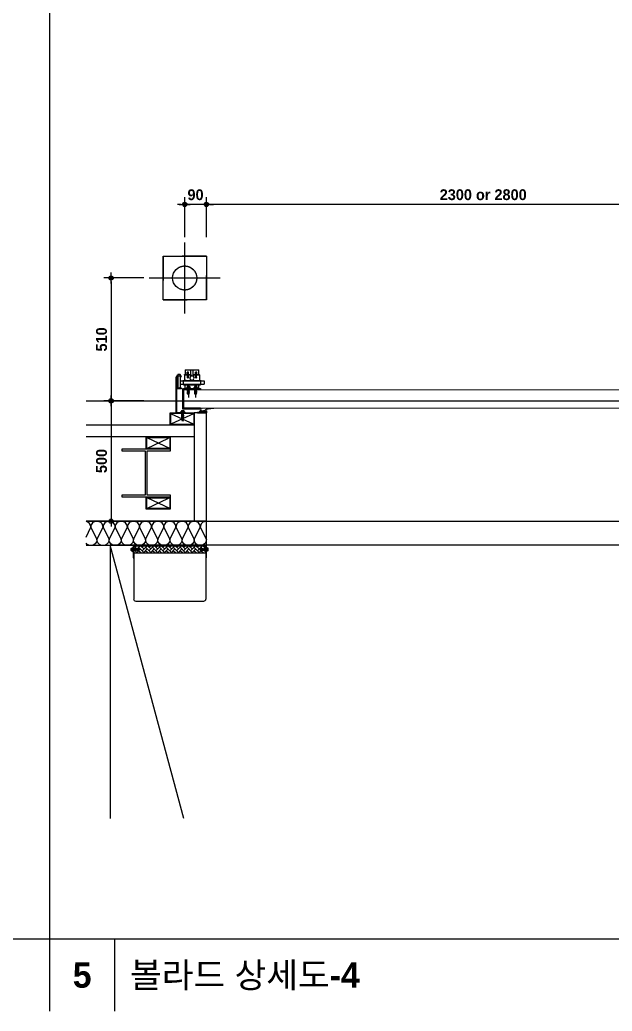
# Model space of a CAD drawing. Extents: x 300 to 49993, y 307 to 8617.
# Drawn here: x 7176 to 9637, y 307 to 4424 of the extents above; entities that cross this region are included whole.
import ezdxf
from ezdxf.enums import TextEntityAlignment as Align

# ---------------------------------------------------------------- set-up
doc = ezdxf.new("R2010")
doc.units = 0
doc.header["$LTSCALE"] = 400
doc.header["$MEASUREMENT"] = 0
doc.header["$PDSIZE"] = -5
for name, pattern in [('CEN', [62, 60, -1, 0, -1]), ('HID', [0.5, 0.25, -0.25]), ('XR-평면도$0$HID', [2, 1.1, -0.9]), ('XR-평면도$0$HIDDEN', [0.375, 0.25, -0.125])]:
    doc.linetypes.add(name, pattern=pattern)
doc.layers.get('Defpoints').update_dxf_attribs({"color": 161, "linetype": 'CONTINUOUS'})
for name, color, linetype in [('$RECOVER_210316183841-0', 7, 'CONTINUOUS'), ('$RECOVER_210316183841-24', 7, 'CONTINUOUS'), ('$RECOVER_210316183841-25', 7, 'CONTINUOUS'), ('0-LIN3', 8, 'CONTINUOUS'), ('0-PATT', 252, 'CONTINUOUS'), ('0DOOR', 4, 'CONTINUOUS'), ('0FURN1', 8, 'HID'), ('0OPEN', 1, 'HID'), ('0PANL', 6, 'CONTINUOUS'), ('0STL', 3, 'CONTINUOUS'), ('A-DIM', 7, 'CONTINUOUS'), ('A-INSUL', 8, 'CONTINUOUS'), ('A-PK', 6, 'CONTINUOUS'), ('A-TITLE-TEXT', 2, 'CONTINUOUS'), ('AA-BOLLARD', 6, 'CONTINUOUS'), ('AA-STEL-1', 3, 'CONTINUOUS'), ('CEN', 1, 'CEN')]:
    doc.layers.add(name, color=color, linetype=linetype)
doc.styles.add('2020음성 1차', font='나눔고딕Bold.ttf')
doc.dimstyles.new('RI-DOT-150', dxfattribs={"dimscale": 150, "dimtxt": 3, "dimasz": 1, "dimexe": 2, "dimexo": 2, "dimgap": 1, "dimtad": 1, "dimdec": 0, "dimzin": 9, "dimdsep": 46, "dimtxsty": '2020음성 1차', "dimcen": 0, "dimclrd": 256, "dimclre": 256, "dimclrt": 3, "dimadec": 0, "dimazin": 0, "dimtm": 1e-09, "dimtfac": 1, "dimtdec": 0, "dimtix": 1, "dimtmove": 2, "dimatfit": 3, "dimfxl": 1.25, "dimtolj": 1, "dimtzin": 0, "dimlwd": -1, "dimlwe": -1, "dimarcsym": 0})

# ---------------------------------------------------------------- blocks, each defined once
blk = doc.blocks.new('XR-평면도$0$$0$A$C3B9B04BD')
at = {"layer": '0OPEN'}
for p, q in [((47.7, -47.7), (2.3, 47.7)), ((47.7, 47.7), (2.3, -47.7))]:
    blk.add_line(p, q, dxfattribs=at)
at = {"layer": '0STL'}
for points in [[(0, -50), (50, -50), (50, 50), (0, 50)], [(2.3, -47.7), (47.7, -47.7), (47.7, 47.7), (2.3, 47.7)]]:
    blk.add_lwpolyline(points, close=True, dxfattribs=at)
blk = doc.blocks.new('XR-평면도$0$COLDSEAL')
at = {"layer": '0DOOR', "true_color": 0x939598}
for points in [[(33005188.6, -18005058), (33005172.6, -18005058), (33005172.6, -18005059.7), (33005177.3, -18005059.7), (33005177.3, -18005062.2), (33005184.6, -18005062.2), (33005184.6, -18005059.7), (33005188.6, -18005059.7)], [(33005170.6, -18005063.9, 0.197399), (33005171.5, -18005066), (33005176.6, -18005071.2, 0.18871), (33005178.6, -18005072.1), (33005184.8, -18005072.4), (33005184.8, -18005071), (33005179.3, -18005070.7, -0.18871), (33005177.3, -18005069.8), (33005176, -18005068.3, -0.615818), (33005177.6, -18005065.2), (33005181.4, -18005065.2), (33005181.4, -18005062.2), (33005176.6, -18005062.2), (33005170.6, -18005062.2)], [(33005211.7, -18005072.6), (33005179.3, -18005070.7, -0.18343), (33005177.4, -18005069.8, 0.18343), (33005179.3, -18005070.7), (33005184.8, -18005071), (33005184.8, -18005072.4), (33005211.6, -18005073.6, 0.984406), (33005211.7, -18005072.6, -0.000575)], [(33005181.4, -18005065.2), (33005181.4, -18005062.2), (33005184.6, -18005062.2), (33005190.6, -18005062.2), (33005193.2, -18005065.9, 0.221798), (33005198.3, -18005068.9), (33005226.1, -18005071.5, -0.890519), (33005226, -18005072.5, -0.090217), (33005225.9, -18005072.4), (33005197.9, -18005071.5, -0.221798), (33005190.4, -18005067.7), (33005188.8, -18005065.7, 0.266432), (33005188, -18005065.2)]]:
    blk.add_hatch(color=252, dxfattribs=at).paths.add_polyline_path(points)
h = blk.add_hatch(color=252, dxfattribs=at)
edge = h.paths.add_edge_path()
edge.add_line((33005235.4, -18005071.6), (33005235.3, -18005073.2))
edge.add_line((33005235.3, -18005073.2), (33005197.1, -18005068.9))
edge.add_arc((33005197.3, -18005067.9), 1, 226.9147, 263.5326, ccw=False)
edge.add_line((33005196.6, -18005068.7), (33005193.8, -18005066))
edge.add_arc((33005194.4, -18005065.3), 1, 190.8667, 226.9147, ccw=False)
edge.add_line((33005193.5, -18005065.5), (33005192.4, -18005059.8))
edge.add_arc((33005191.4, -18005060), 1, 10.8667, 49.2164)
edge.add_arc((33005193.3, -18005057.7), 2, 311.4859, 229.2164, ccw=False)
edge.add_line((33005194.7, -18005059.2), (33005194.9, -18005061.4))
edge.add_line((33005194.9, -18005061.4), (33005196, -18005064.8))
edge.add_arc((33005197, -18005064.5), 1, 197.7167, 223.7852)
edge.add_line((33005196.2, -18005065.2), (33005198, -18005067))
edge.add_arc((33005198.7, -18005066.3), 1, 223.7852, 263.3102)
edge.add_line((33005198.6, -18005067.3), (33005235.4, -18005071.6))
at = {"layer": '0DOOR', "color": 252, "true_color": 0x939598}
for p, q in [((33005160.4, -18005054.1), (33005196.9, -18005054.1)), ((33005160.4, -18005054.1), (33005160.4, -18005055.6)), ((33005170.4, -18005055.6), (33005160.4, -18005055.6)), ((33005170.4, -18005055.6), (33005170.4, -18005061.6)), ((33005189.9, -18005055.6), (33005171.9, -18005055.6)), ((33005171.9, -18005055.6), (33005171.9, -18005060.6)), ((33005174.9, -18005054.1), (33005196.9, -18005054.1)), ((33005189.9, -18005055.6), (33005189.9, -18005060.6)), ((33005189.9, -18005055.6), (33005189.9, -18005060.6)), ((33005196.9, -18005062.1), (33005196.9, -18005054.1)), ((33005176.9, -18005062.1), (33005170.9, -18005062.1)), ((33005176.9, -18005060.6), (33005171.9, -18005060.6)), ((33005176.9, -18005062.1), (33005176.9, -18005060.6)), ((33005184.9, -18005062.1), (33005184.9, -18005060.6)), ((33005189.9, -18005060.6), (33005184.9, -18005060.6)), ((33005191.8, -18005062.1), (33005184.9, -18005062.1)), ((33005191.8, -18005062.1), (33005191.8, -18005059.4)), ((33005194.9, -18005060.5), (33005194.9, -18005059.4)), ((33005194.9, -18005060.5), (33005194.9, -18005059.4)), ((33005195.3, -18005060.5), (33005194.9, -18005060.5)), ((33005195.3, -18005060.5), (33005194.9, -18005060.5)), ((33005195.3, -18005060.5), (33005195.3, -18005061.6)), ((33005196.9, -18005062.1), (33005195.8, -18005062.1))]:
    blk.add_line(p, q, dxfattribs=at)
for centre, radius, start, end in [((33005193.3, -18005057.7), 2.25, 313.5422, 226.4578), ((33005170.9, -18005061.6), 0.5, 180, 270), ((33005195.8, -18005061.6), 0.5, 180, 270), ((33005195.8, -18005061.6), 0.5, 180, 270)]:
    blk.add_arc(centre, radius, start, end, dxfattribs=at)
blk = doc.blocks.new('XR-평면도$0$OHD-2(평)')
at = {"layer": '0DOOR', "color": 10}
for p, q in [((-102.7, 26.2), (-94.4, 22.8)), ((-102.7, 26.2), (-94.4, 22.8)), ((-102.7, 24.3), (-94.4, 20.9)), ((-102.7, 24.3), (-94.4, 20.9)), ((-102.7, 22.5), (-94.4, 19.1)), ((-102.7, 22.5), (-94.4, 19.1)), ((-102.7, 20.7), (-94.4, 17.3)), ((-102.7, 20.7), (-94.4, 17.3)), ((-102.7, 18.8), (-94.4, 15.4)), ((-102.7, 18.8), (-94.4, 15.4)), ((-102.7, 17), (-94.4, 13.6)), ((-102.7, 17), (-94.4, 13.6)), ((-102.7, 15.2), (-94.4, 11.8)), ((-102.7, 15.2), (-94.4, 11.8)), ((-102.7, 13.3), (-94.4, 9.9)), ((-102.7, 13.3), (-94.4, 9.9)), ((-102.7, 11.5), (-94.4, 8.1)), ((-102.7, 11.5), (-94.4, 8.1)), ((-102.7, 9.7), (-96.7, 7.3)), ((-97.4, 25.8), (-94.4, 24.6)), ((-97.4, 25.8), (-94.4, 24.6)), ((-70.4, -82.6), (-78.7, -86)), ((-70.4, -82.6), (-78.7, -86)), ((-75.7, -82.9), (-78.7, -84.2)), ((-75.7, -82.9), (-78.7, -84.2)), ((-70.4, -84.4), (-78.7, -87.9)), ((-70.4, -84.4), (-78.7, -87.9)), ((-70.4, -86.3), (-78.7, -89.7)), ((-70.4, -86.3), (-78.7, -89.7)), ((-70.4, -88.1), (-78.7, -91.5)), ((-70.4, -88.1), (-78.7, -91.5)), ((-70.4, -89.9), (-78.7, -93.4)), ((-70.4, -89.9), (-78.7, -93.4)), ((-70.4, -91.8), (-78.7, -95.2)), ((-70.4, -91.8), (-78.7, -95.2)), ((-70.4, -93.6), (-78.7, -97)), ((-70.4, -93.6), (-78.7, -97)), ((-70.4, -95.4), (-78.7, -98.9)), ((-70.4, -95.4), (-78.7, -98.9)), ((-70.4, -97.3), (-78.7, -100.7)), ((-70.4, -97.3), (-78.7, -100.7)), ((-70.4, -99.1), (-76.3, -101.5)), ((-40.4, -82.6), (-48.7, -86)), ((-40.4, -82.6), (-48.7, -86)), ((-45.7, -82.9), (-48.7, -84.2)), ((-45.7, -82.9), (-48.7, -84.2)), ((-40.4, -84.4), (-48.7, -87.9)), ((-40.4, -84.4), (-48.7, -87.9)), ((-40.4, -86.3), (-48.7, -89.7)), ((-40.4, -86.3), (-48.7, -89.7)), ((-40.4, -88.1), (-48.7, -91.5)), ((-40.4, -88.1), (-48.7, -91.5)), ((-40.4, -89.9), (-48.7, -93.4)), ((-40.4, -89.9), (-48.7, -93.4)), ((-40.4, -91.8), (-48.7, -95.2)), ((-40.4, -91.8), (-48.7, -95.2)), ((-40.4, -93.6), (-48.7, -97)), ((-40.4, -93.6), (-48.7, -97)), ((-40.4, -95.4), (-48.7, -98.9)), ((-40.4, -95.4), (-48.7, -98.9)), ((-40.4, -97.3), (-48.7, -100.7)), ((-40.4, -97.3), (-48.7, -100.7)), ((-40.4, -99.1), (-46.3, -101.5))]:
    blk.add_line(p, q, dxfattribs=at)
at = {"layer": '0DOOR'}
for p, q in [((-101.7, 29.6), (-101.7, 26.2)), ((-101.7, 25.4), (-101.7, 24.3)), ((-101.7, 23.5), (-101.7, 22.5)), ((-101.7, 21.7), (-101.7, 20.7)), ((-101.7, 19.9), (-101.7, 18.8)), ((-101.7, 18), (-101.7, 17)), ((-101.7, 16.2), (-101.7, 15.2)), ((-101.7, 14.4), (-101.7, 13.3)), ((-101.7, 12.5), (-101.7, 11.5)), ((-101.7, 10.7), (-101.7, 9.7)), ((-101.7, 8.9), (-101.7, 0)), ((-95.4, 29.6), (-95.4, 25.4)), ((-95.4, 24.6), (-95.4, 23.6)), ((-95.4, 22.8), (-95.4, 21.7)), ((-95.4, 20.9), (-95.4, 19.9)), ((-95.4, 19.1), (-95.4, 18.1)), ((-95.4, 17.3), (-95.4, 16.2)), ((-95.4, 15.4), (-95.4, 14.4)), ((-95.4, 13.6), (-95.4, 12.6)), ((-95.4, 11.8), (-95.4, 10.7)), ((-95.4, 9.9), (-95.4, 8.9)), ((-95.4, 8.1), (-95.4, 0)), ((-103.8, -5.4), (-93.3, -5.4)), ((-103.8, -9.1), (-103.8, -5.4)), ((-102.6, -9.6), (-94.4, -9.6)), ((-101.2, -9.1), (-101.2, -5.4)), ((-95.8, -9.1), (-95.8, -5.4)), ((-93.3, -9.1), (-93.3, -5.4)), ((-77.7, -79.1), (-77.7, -83.4)), ((-74.5, -114.5), (-74.5, -64.1)), ((-71.4, -79.1), (-71.4, -82.6)), ((-47.7, -79.1), (-47.7, -83.4)), ((-44.5, -114.5), (-44.5, -64.1)), ((-41.4, -79.1), (-41.4, -82.6)), ((-79.8, -109), (-79.8, -105.3)), ((-69.3, -105.3), (-79.8, -105.3)), ((-70.5, -109.5), (-78.6, -109.5)), ((-77.7, -84.2), (-77.7, -85.2)), ((-77.7, -86), (-77.7, -87.1)), ((-77.7, -87.9), (-77.7, -88.9)), ((-77.7, -89.7), (-77.7, -90.7)), ((-77.7, -91.5), (-77.7, -92.5)), ((-77.7, -93.4), (-77.7, -94.4)), ((-77.7, -95.2), (-77.7, -96.2)), ((-77.7, -97), (-77.7, -98)), ((-77.7, -98.9), (-77.7, -99.9)), ((-77.7, -100.7), (-77.7, -101.5)), ((-77.3, -109), (-77.3, -105.3)), ((-71.8, -109), (-71.8, -105.3)), ((-71.4, -83.4), (-71.4, -84.4)), ((-71.4, -85.2), (-71.4, -86.3)), ((-71.4, -87.1), (-71.4, -88.1)), ((-71.4, -88.9), (-71.4, -89.9)), ((-71.4, -90.7), (-71.4, -91.8)), ((-71.4, -92.6), (-71.4, -93.6)), ((-71.4, -94.4), (-71.4, -95.4)), ((-71.4, -96.2), (-71.4, -97.3)), ((-71.4, -98.1), (-71.4, -99.1)), ((-71.4, -99.9), (-71.4, -101.5)), ((-69.3, -109), (-69.3, -105.3)), ((-49.8, -109), (-49.8, -105.3)), ((-39.3, -105.3), (-49.8, -105.3)), ((-40.5, -109.5), (-48.6, -109.5)), ((-47.7, -84.2), (-47.7, -85.2)), ((-47.7, -86), (-47.7, -87.1)), ((-47.7, -87.9), (-47.7, -88.9)), ((-47.7, -89.7), (-47.7, -90.7)), ((-47.7, -91.5), (-47.7, -92.5)), ((-47.7, -93.4), (-47.7, -94.4)), ((-47.7, -95.2), (-47.7, -96.2)), ((-47.7, -97), (-47.7, -98)), ((-47.7, -98.9), (-47.7, -99.9)), ((-47.7, -100.7), (-47.7, -101.5)), ((-47.3, -109), (-47.3, -105.3)), ((-41.8, -109), (-41.8, -105.3)), ((-41.4, -83.4), (-41.4, -84.4)), ((-41.4, -85.2), (-41.4, -86.3)), ((-41.4, -87.1), (-41.4, -88.1)), ((-41.4, -88.9), (-41.4, -89.9)), ((-41.4, -90.7), (-41.4, -91.8)), ((-41.4, -92.6), (-41.4, -93.6)), ((-41.4, -94.4), (-41.4, -95.4)), ((-41.4, -96.2), (-41.4, -97.3)), ((-41.4, -98.1), (-41.4, -99.1)), ((-41.4, -99.9), (-41.4, -101.5)), ((-39.3, -109), (-39.3, -105.3)), ((-88.5, -179.2), (-88.5, -159.5))]:
    blk.add_line(p, q, dxfattribs=at)
at = {"layer": '0DOOR', "lineweight": 0}
for p, q in [((2395.4, -20), (-95.4, -20)), ((-95.4, -96), (2395.4, -96))]:
    blk.add_line(p, q, dxfattribs=at)
at = {"layer": '0DOOR', "color": 4}
for p, q in [((-95.4, -96), (-95.4, -20)), ((-118.4, -149.2), (-118.4, -107.5)), ((-108.4, -149.2), (-108.4, -107.5)), ((-108.4, -118.5), (-94.9, -118.5)), ((-24.6, -118.5), (-9.1, -118.5)), ((-9.1, -133.5), (-9.1, -118.5)), ((-108.4, -133.5), (-94.8, -133.5)), ((-24.7, -133.5), (-9.1, -133.5))]:
    blk.add_line(p, q, dxfattribs=at)
at = {"layer": '0DOOR', "color": 3, "linetype": 'XR-평면도$0$HIDDEN'}
for p, q in [((-94.9, -118.5), (-24.7, -118.5)), ((-94.8, -133.5), (-24.7, -133.5))]:
    blk.add_line(p, q, dxfattribs=at)
at = {"layer": '0DOOR', "color": 7}
for p, q in [((-94.7, -99.2), (-24.7, -99.2)), ((-94.7, -101.5), (-94.7, -99.2)), ((-94.7, -101.5), (-24.7, -101.5)), ((-94.7, -116.5), (-24.7, -116.5)), ((-88.5, -101.5), (-88.5, -116.5)), ((-31, -101.5), (-31, -116.5)), ((-24.7, -101.5), (-24.7, -99.2)), ((-94.7, -135), (-24.7, -135)), ((-91.5, -158.5), (-91.5, -136.4)), ((-91.5, -158.5), (-78.5, -158.5)), ((-91.5, -158.5), (-91, -159.5)), ((-91, -159.5), (-78.5, -159.5)), ((-84.1, -135), (-90.7, -135.4)), ((-88.5, -135.1), (-88.5, -135)), ((-74.9, -158.5), (-65.2, -158.5)), ((-74.9, -159.5), (-65.2, -159.5)), ((-65.2, -159.5), (-65.2, -151.6)), ((-54.2, -159.5), (-54.2, -151.6)), ((-54.2, -158.5), (-44.5, -158.5)), ((-54.2, -159.5), (-44.5, -159.5)), ((-40.9, -158.5), (-28, -158.5)), ((-40.9, -159.5), (-28.5, -159.5)), ((-35.4, -135), (-28.8, -135.4)), ((-31, -135.1), (-31, -135)), ((-31, -159.5), (-31, -179.2)), ((-28, -158.5), (-28.5, -159.5)), ((-28, -158.5), (-28, -136.4)), ((-88.5, -179.2), (-31, -179.2))]:
    blk.add_line(p, q, dxfattribs=at)
at = {"layer": '0DOOR', "color": 1, "linetype": 'XR-평면도$0$HID'}
for p, q in [((-94.7, -118.5), (-24.6, -118.5)), ((-73.7, -113.5), (-79.7, -113.5)), ((-79.7, -113.5), (-79.7, -116.5)), ((-74, -113.8), (-79.5, -113.8)), ((-79.5, -113.8), (-79.5, -116.5)), ((-74, -113.8), (-74, -116.5)), ((-73.7, -113.5), (-73.7, -116.5)), ((-39.7, -113.5), (-45.7, -113.5)), ((-45.7, -113.5), (-45.7, -116.5)), ((-40, -113.8), (-45.5, -113.8)), ((-45.5, -113.8), (-45.5, -116.5)), ((-40, -113.8), (-40, -116.5)), ((-39.7, -113.5), (-39.7, -116.5)), ((-94.7, -133), (-24.6, -133)), ((-79.7, -159.5), (-79.7, -169.2)), ((-79.5, -159.5), (-79.5, -169)), ((-74, -159.5), (-74, -169)), ((-73.7, -159.5), (-73.7, -169.2)), ((-45.7, -159.5), (-45.7, -169.2)), ((-45.5, -159.5), (-45.5, -169)), ((-40, -159.5), (-40, -169)), ((-39.7, -159.5), (-39.7, -169.2)), ((-73.7, -169.2), (-79.7, -169.2)), ((-79.5, -169), (-74, -169)), ((-39.7, -169.2), (-45.7, -169.2)), ((-45.5, -169), (-40, -169))]:
    blk.add_line(p, q, dxfattribs=at)
at = {"layer": '0DOOR', "color": 2}
for p, q in [((-78.7, -146.5), (-78.7, -159.5)), ((-78.5, -146.5), (-78.5, -159.5)), ((-74.9, -146.5), (-74.9, -159.5)), ((-74.7, -146.5), (-74.7, -159.5)), ((-44.7, -146.5), (-44.7, -159.5)), ((-44.5, -146.5), (-44.5, -159.5)), ((-40.9, -146.5), (-40.9, -159.5)), ((-40.7, -146.5), (-40.7, -159.5))]:
    blk.add_line(p, q, dxfattribs=at)
at = {"layer": '0DOOR', "color": 0}
for p, q in [((-64.7, -152), (-64.7, -178.2)), ((-54.7, -152), (-54.7, -178.2)), ((-63.7, -179.2), (-55.7, -179.2))]:
    blk.add_line(p, q, dxfattribs=at)
at = {"layer": '0DOOR'}
for points in [[(-101.7, 26.6), (-102.7, 26.2), (-101.7, 27)], [(-101.7, 26.6), (-102.7, 26.2), (-101.7, 27)], [(-101.7, 24.7), (-102.7, 24.3), (-101.7, 25.1)], [(-101.7, 24.7), (-102.7, 24.3), (-101.7, 25.1)], [(-101.7, 22.9), (-102.7, 22.5), (-101.7, 23.3)], [(-101.7, 22.9), (-102.7, 22.5), (-101.7, 23.3)], [(-101.7, 21.1), (-102.7, 20.7), (-101.7, 21.5)], [(-101.7, 21.1), (-102.7, 20.7), (-101.7, 21.5)], [(-101.7, 19.2), (-102.7, 18.8), (-101.7, 19.6)], [(-101.7, 19.2), (-102.7, 18.8), (-101.7, 19.6)], [(-101.7, 17.4), (-102.7, 17), (-101.7, 17.8)], [(-101.7, 17.4), (-102.7, 17), (-101.7, 17.8)], [(-101.7, 15.6), (-102.7, 15.2), (-101.7, 16)], [(-101.7, 15.6), (-102.7, 15.2), (-101.7, 16)], [(-101.7, 13.7), (-102.7, 13.3), (-101.7, 14.1)], [(-101.7, 13.7), (-102.7, 13.3), (-101.7, 14.1)], [(-101.7, 11.9), (-102.7, 11.5), (-101.7, 12.3)], [(-101.7, 11.9), (-102.7, 11.5), (-101.7, 12.3)], [(-101.7, 10.1), (-102.7, 9.7), (-101.7, 10.5)], [(-95.9, 7.3), (-101.7, 9.7), (-102.7, 9.7), (-101.7, 8.9), (-97.8, 7.3)], [(-101.7, 27.6), (-97.4, 25.8), (-95.4, 27), (-97.8, 29.5), (-98.5, 34.4)], [(-95.4, 29.6), (-98.5, 34.4), (-101.7, 29.6)], [(-95.4, 24.2), (-94.4, 24.6), (-95.4, 23.8)], [(-95.4, 22.4), (-94.4, 22.8), (-95.4, 22)], [(-95.4, 20.5), (-94.4, 20.9), (-95.4, 20.1)], [(-95.4, 18.7), (-94.4, 19.1), (-95.4, 18.3)], [(-95.4, 16.9), (-94.4, 17.3), (-95.4, 16.5)], [(-95.4, 15), (-94.4, 15.4), (-95.4, 14.6)], [(-95.4, 13.2), (-94.4, 13.6), (-95.4, 12.8)], [(-95.4, 11.4), (-94.4, 11.8), (-95.4, 11)], [(-95.4, 9.5), (-94.4, 9.9), (-95.4, 9.1)], [(-95.4, 7.7), (-94.4, 8.1), (-95.4, 7.3)], [(-77.7, -79.1), (-74.5, -74.3), (-71.4, -79.1)], [(-71.4, -81.2), (-75.7, -83), (-77.7, -81.8), (-75.3, -79.3), (-74.5, -74.3)], [(-71.4, -82.2), (-70.4, -82.6), (-71.4, -81.8)], [(-71.4, -82.2), (-70.4, -82.6), (-71.4, -81.8)], [(-47.7, -79.1), (-44.5, -74.3), (-41.4, -79.1)], [(-41.4, -81.2), (-45.7, -83), (-47.7, -81.8), (-45.3, -79.3), (-44.5, -74.3)], [(-41.4, -82.2), (-40.4, -82.6), (-41.4, -81.8)], [(-41.4, -82.2), (-40.4, -82.6), (-41.4, -81.8)], [(-77.7, -84.6), (-78.7, -84.2), (-77.7, -85)], [(-77.7, -86.4), (-78.7, -86), (-77.7, -86.8)], [(-77.7, -88.3), (-78.7, -87.9), (-77.7, -88.7)], [(-77.7, -90.1), (-78.7, -89.7), (-77.7, -90.5)], [(-77.7, -91.9), (-78.7, -91.5), (-77.7, -92.3)], [(-77.7, -93.8), (-78.7, -93.4), (-77.7, -94.2)], [(-77.7, -95.6), (-78.7, -95.2), (-77.7, -96)], [(-77.7, -97.4), (-78.7, -97), (-77.7, -97.8)], [(-77.7, -99.3), (-78.7, -98.9), (-77.7, -99.7)], [(-77.7, -101.1), (-78.7, -100.7), (-77.7, -101.5)], [(-77.2, -101.5), (-71.4, -99.1), (-70.4, -99.1), (-71.4, -99.9), (-75.2, -101.5)], [(-71.4, -84), (-70.4, -84.4), (-71.4, -83.6)], [(-71.4, -84), (-70.4, -84.4), (-71.4, -83.6)], [(-71.4, -85.9), (-70.4, -86.3), (-71.4, -85.5)], [(-71.4, -85.9), (-70.4, -86.3), (-71.4, -85.5)], [(-71.4, -87.7), (-70.4, -88.1), (-71.4, -87.3)], [(-71.4, -87.7), (-70.4, -88.1), (-71.4, -87.3)], [(-71.4, -89.5), (-70.4, -89.9), (-71.4, -89.1)], [(-71.4, -89.5), (-70.4, -89.9), (-71.4, -89.1)], [(-71.4, -91.4), (-70.4, -91.8), (-71.4, -91)], [(-71.4, -91.4), (-70.4, -91.8), (-71.4, -91)], [(-71.4, -93.2), (-70.4, -93.6), (-71.4, -92.8)], [(-71.4, -93.2), (-70.4, -93.6), (-71.4, -92.8)], [(-71.4, -95), (-70.4, -95.4), (-71.4, -94.6)], [(-71.4, -95), (-70.4, -95.4), (-71.4, -94.6)], [(-71.4, -96.9), (-70.4, -97.3), (-71.4, -96.5)], [(-71.4, -96.9), (-70.4, -97.3), (-71.4, -96.5)], [(-71.4, -98.7), (-70.4, -99.1), (-71.4, -98.3)], [(-47.7, -84.6), (-48.7, -84.2), (-47.7, -85)], [(-47.7, -86.4), (-48.7, -86), (-47.7, -86.8)], [(-47.7, -88.3), (-48.7, -87.9), (-47.7, -88.7)], [(-47.7, -90.1), (-48.7, -89.7), (-47.7, -90.5)], [(-47.7, -91.9), (-48.7, -91.5), (-47.7, -92.3)], [(-47.7, -93.8), (-48.7, -93.4), (-47.7, -94.2)], [(-47.7, -95.6), (-48.7, -95.2), (-47.7, -96)], [(-47.7, -97.4), (-48.7, -97), (-47.7, -97.8)], [(-47.7, -99.3), (-48.7, -98.9), (-47.7, -99.7)], [(-47.7, -101.1), (-48.7, -100.7), (-47.7, -101.5)], [(-47.2, -101.5), (-41.4, -99.1), (-40.4, -99.1), (-41.4, -99.9), (-45.2, -101.5)], [(-41.4, -84), (-40.4, -84.4), (-41.4, -83.6)], [(-41.4, -84), (-40.4, -84.4), (-41.4, -83.6)], [(-41.4, -85.9), (-40.4, -86.3), (-41.4, -85.5)], [(-41.4, -85.9), (-40.4, -86.3), (-41.4, -85.5)], [(-41.4, -87.7), (-40.4, -88.1), (-41.4, -87.3)], [(-41.4, -87.7), (-40.4, -88.1), (-41.4, -87.3)], [(-41.4, -89.5), (-40.4, -89.9), (-41.4, -89.1)], [(-41.4, -89.5), (-40.4, -89.9), (-41.4, -89.1)], [(-41.4, -91.4), (-40.4, -91.8), (-41.4, -91)], [(-41.4, -91.4), (-40.4, -91.8), (-41.4, -91)], [(-41.4, -93.2), (-40.4, -93.6), (-41.4, -92.8)], [(-41.4, -93.2), (-40.4, -93.6), (-41.4, -92.8)], [(-41.4, -95), (-40.4, -95.4), (-41.4, -94.6)], [(-41.4, -95), (-40.4, -95.4), (-41.4, -94.6)], [(-41.4, -96.9), (-40.4, -97.3), (-41.4, -96.5)], [(-41.4, -96.9), (-40.4, -97.3), (-41.4, -96.5)], [(-41.4, -98.7), (-40.4, -99.1), (-41.4, -98.3)]]:
    blk.add_lwpolyline(points, dxfattribs=at)
for points in [[(-94.4, 22.8), (-95.4, 23.6), (-101.7, 26.2), (-102.7, 26.2), (-101.7, 25.4), (-95.4, 22.8)], [(-94.4, 20.9), (-95.4, 21.7), (-101.7, 24.3), (-102.7, 24.3), (-101.7, 23.5), (-95.4, 20.9)], [(-94.4, 19.1), (-95.4, 19.9), (-101.7, 22.5), (-102.7, 22.5), (-101.7, 21.7), (-95.4, 19.1)], [(-94.4, 17.3), (-95.4, 18.1), (-101.7, 20.7), (-102.7, 20.7), (-101.7, 19.9), (-95.4, 17.3)], [(-94.4, 15.4), (-95.4, 16.2), (-101.7, 18.8), (-102.7, 18.8), (-101.7, 18), (-95.4, 15.4)], [(-94.4, 13.6), (-95.4, 14.4), (-101.7, 17), (-102.7, 17), (-101.7, 16.2), (-95.4, 13.6)], [(-94.4, 11.8), (-95.4, 12.6), (-101.7, 15.2), (-102.7, 15.2), (-101.7, 14.4), (-95.4, 11.8)], [(-94.4, 9.9), (-95.4, 10.7), (-101.7, 13.3), (-102.7, 13.3), (-101.7, 12.5), (-95.4, 9.9)], [(-94.4, 8.1), (-95.4, 8.9), (-101.7, 11.5), (-102.7, 11.5), (-101.7, 10.7), (-95.4, 8.1)], [(-94.4, 24.6), (-95.4, 25.4), (-96.4, 25.8), (-97.4, 25.8), (-96.4, 25), (-95.4, 24.6)], [(-89.5, -2.4), (-107.5, -2.4), (-107.5, -1.6), (-89.5, -1.6)], [(-94.2, -5.4), (-102.8, -5.4), (-107.5, -2.4), (-89.5, -2.4)], [(-83.5, -102.3), (-65.5, -102.3), (-65.5, -101.5), (-83.5, -101.5)], [(-78.8, -105.3), (-70.2, -105.3), (-65.5, -102.3), (-83.5, -102.3)], [(-78.7, -86), (-77.7, -85.2), (-71.4, -82.6), (-70.4, -82.6), (-71.4, -83.4), (-77.7, -86)], [(-78.7, -84.2), (-77.7, -83.4), (-76.7, -82.9), (-75.7, -82.9), (-76.7, -83.8), (-77.7, -84.2)], [(-78.7, -87.9), (-77.7, -87.1), (-71.4, -84.4), (-70.4, -84.4), (-71.4, -85.2), (-77.7, -87.9)], [(-78.7, -89.7), (-77.7, -88.9), (-71.4, -86.3), (-70.4, -86.3), (-71.4, -87.1), (-77.7, -89.7)], [(-78.7, -91.5), (-77.7, -90.7), (-71.4, -88.1), (-70.4, -88.1), (-71.4, -88.9), (-77.7, -91.5)], [(-78.7, -93.4), (-77.7, -92.5), (-71.4, -89.9), (-70.4, -89.9), (-71.4, -90.7), (-77.7, -93.4)], [(-78.7, -95.2), (-77.7, -94.4), (-71.4, -91.8), (-70.4, -91.8), (-71.4, -92.6), (-77.7, -95.2)], [(-78.7, -97), (-77.7, -96.2), (-71.4, -93.6), (-70.4, -93.6), (-71.4, -94.4), (-77.7, -97)], [(-78.7, -98.9), (-77.7, -98), (-71.4, -95.4), (-70.4, -95.4), (-71.4, -96.2), (-77.7, -98.9)], [(-78.7, -100.7), (-77.7, -99.9), (-71.4, -97.3), (-70.4, -97.3), (-71.4, -98.1), (-77.7, -100.7)], [(-53.5, -102.3), (-35.5, -102.3), (-35.5, -101.5), (-53.5, -101.5)], [(-48.8, -105.3), (-40.2, -105.3), (-35.5, -102.3), (-53.5, -102.3)], [(-48.7, -86), (-47.7, -85.2), (-41.4, -82.6), (-40.4, -82.6), (-41.4, -83.4), (-47.7, -86)], [(-48.7, -84.2), (-47.7, -83.4), (-46.7, -82.9), (-45.7, -82.9), (-46.7, -83.8), (-47.7, -84.2)], [(-48.7, -87.9), (-47.7, -87.1), (-41.4, -84.4), (-40.4, -84.4), (-41.4, -85.2), (-47.7, -87.9)], [(-48.7, -89.7), (-47.7, -88.9), (-41.4, -86.3), (-40.4, -86.3), (-41.4, -87.1), (-47.7, -89.7)], [(-48.7, -91.5), (-47.7, -90.7), (-41.4, -88.1), (-40.4, -88.1), (-41.4, -88.9), (-47.7, -91.5)], [(-48.7, -93.4), (-47.7, -92.5), (-41.4, -89.9), (-40.4, -89.9), (-41.4, -90.7), (-47.7, -93.4)], [(-48.7, -95.2), (-47.7, -94.4), (-41.4, -91.8), (-40.4, -91.8), (-41.4, -92.6), (-47.7, -95.2)], [(-48.7, -97), (-47.7, -96.2), (-41.4, -93.6), (-40.4, -93.6), (-41.4, -94.4), (-47.7, -97)], [(-48.7, -98.9), (-47.7, -98), (-41.4, -95.4), (-40.4, -95.4), (-41.4, -96.2), (-47.7, -98.9)], [(-48.7, -100.7), (-47.7, -99.9), (-41.4, -97.3), (-40.4, -97.3), (-41.4, -98.1), (-47.7, -100.7)]]:
    blk.add_lwpolyline(points, close=True, dxfattribs=at)
at = {"layer": '0DOOR', "color": 7}
for radius in [9, 8.5]:
    blk.add_circle((-59.7, -144.5), radius, dxfattribs=at)
at = {"layer": '0DOOR'}
for centre, radius, start, end in [((-102.5, -7.7), 1.86, 226.9662, 313.0338), ((-98.5, -2), 7.61, 249.1195, 290.8805), ((-94.5, -7.7), 1.86, 226.9662, 313.0338), ((-78.5, -107.6), 1.86, 226.9662, 313.0338), ((-74.5, -101.9), 7.61, 249.1195, 290.8805), ((-70.6, -107.6), 1.86, 226.9662, 313.0338), ((-48.5, -107.6), 1.86, 226.9662, 313.0338), ((-44.5, -101.9), 7.61, 249.1195, 290.8805), ((-40.6, -107.6), 1.86, 226.9662, 313.0338)]:
    blk.add_arc(centre, radius, start, end, dxfattribs=at)
at = {"layer": '0DOOR', "color": 4}
for centre, start, end in [((-113.4, -107.5), 0, 180), ((-113.4, -149.2), 180, 0)]:
    blk.add_arc(centre, 5, start, end, dxfattribs=at)
at = {"layer": '0DOOR', "color": 7}
for centre, radius, start, end in [((39.7, -125.8), 134.7, 176.0638, 183.9362), ((-159.2, -125.8), 134.7, 356.0638, 3.9362), ((-90.5, -136.4), 1, 104.0969, 180), ((-29, -136.4), 1, 0, 75.9031)]:
    blk.add_arc(centre, radius, start, end, dxfattribs=at)
at = {"layer": '0DOOR', "color": 2}
for centre, radius, start, end in [((-76.7, -146.5), 2, 90, 180), ((-76.7, -146.5), 1.8, 90, 180), ((-76.7, -146.5), 2, 0, 90), ((-76.7, -146.5), 1.8, 0, 90), ((-42.7, -146.5), 2, 90, 180), ((-42.7, -146.5), 1.8, 90, 180), ((-42.7, -146.5), 2, 0, 90), ((-42.7, -146.5), 1.8, 0, 90)]:
    blk.add_arc(centre, radius, start, end, dxfattribs=at)
at = {"layer": '0DOOR', "color": 0}
for centre, start, end in [((-63.7, -178.2), 180, 270), ((-55.7, -178.2), 270, 0)]:
    blk.add_arc(centre, 1, start, end, dxfattribs=at)
at = {"layer": '0OPEN'}
for p, q in [((-146, 4), (-54, 46)), ((-54, 4), (-146, 46))]:
    blk.add_line(p, q, dxfattribs=at)
at = {"layer": '0STL'}
for p, q in [((-125, 0), (-125, -149.2)), ((-123.4, -149.2), (-123.4, -1.6)), ((-123.4, -1.6), (-86.5, -1.6)), ((-99.6, -99.2), (-99.6, -16.8)), ((-99.6, -16.8), (-24.7, -16.8)), ((-96.4, -96), (-96.4, -20)), ((-24.7, -20), (-96.4, -20)), ((-86.5, -1.6), (-86.5, 0)), ((-24.7, -16.8), (-24.7, -20)), ((-103.4, -99.2), (-123.4, -99.2)), ((-103.4, -102.4), (-120.2, -102.4)), ((-120.2, -148.4), (-120.2, -102.4)), ((-103.4, -102.4), (-103.4, -99.2)), ((-99.6, -99.2), (-24.7, -99.2)), ((-24.7, -96), (-96.4, -96)), ((-24.7, -99.2), (-24.7, -96)), ((-123.4, -149.2), (-125, -149.2)), ((-123.4, -149.2), (-118.4, -159.2)), ((-120.2, -148.4), (-116.4, -156)), ((-108.4, -159.2), (-118.4, -159.2)), ((-110.4, -156), (-116.4, -156)), ((-107, -149.2), (-110.4, -156)), ((-103.4, -149.2), (-108.4, -159.2)), ((-103.4, -149.2), (-107, -149.2))]:
    blk.add_line(p, q, dxfattribs=at)
blk.add_lwpolyline([(-50, 0), (-50, 50), (-150, 50), (-150, 0)], close=True, dxfattribs=at)
blk.add_lwpolyline([(-52, 4), (-52, 46, 0.414214), (-54, 48), (-146, 48, 0.414214), (-148, 46), (-148, 4, 0.414214), (-146, 2), (-54, 2, 0.414214)], format="xyb", close=True, dxfattribs=at)
at = {"layer": '0DOOR', "color": 252, "true_color": 0x939598}
blk.add_blockref('XR-평면도$0$COLDSEAL', (-33005196.9, 18005054.1), dxfattribs=at)
blk = doc.blocks.new('b01')
at = {"layer": 'AA-BOLLARD', "color": 5}
blk.add_lwpolyline([(0, 180), (180, 180), (180, 0), (0, 0), (0, 180)], dxfattribs=at)
at = {"layer": 'AA-BOLLARD'}
blk.add_circle((90, 90), 50, dxfattribs=at)
blk = doc.blocks.new('dimdot')
at = {"layer": '$RECOVER_210316183841-24'}
for radius in [0.6, 0.28]:
    blk.add_circle((0, 0), radius, dxfattribs=at)
at = {"layer": '$RECOVER_210316183841-25'}
blk.add_line((-1.5, 0), (1.5, 0), dxfattribs=at)
blk = doc.blocks.new('*D163')
at = {"layer": 'A-DIM'}
for p, q in [((7951, 3522.2), (7951, 3687.7)), ((10251, 3522.2), (10251, 3687.7)), ((10236, 3657.7), (7966, 3657.7))]:
    blk.add_line(p, q, dxfattribs=at)
at = {"layer": 'Defpoints', "color": 0}
for p in [(7951, 3657.7), (7951, 3499.7), (10251, 3499.7)]:
    blk.add_point(p, dxfattribs=at)
at = {"layer": 'A-DIM', "linetype": 'ByBlock', "xscale": 15, "yscale": 15, "zscale": 15, "rotation": 180}
blk.add_blockref('dimdot', (7951, 3657.7), dxfattribs=at)
at = {"layer": 'A-DIM', "linetype": 'ByBlock', "xscale": 15, "yscale": 15, "zscale": 15}
blk.add_blockref('dimdot', (10251, 3657.7), dxfattribs=at)
at = {"layer": 'A-DIM', "color": 3, "insert": (9101, 3697.6), "char_height": 45, "attachment_point": 5, "style": '2020음성 1차'}
blk.add_mtext('\\A1;2300 or 2800', dxfattribs=at)
blk = doc.blocks.new('*D164')
at = {"layer": 'A-DIM'}
for p, q in [((7861, 3522.2), (7861, 3687.7)), ((7951, 3522.2), (7951, 3687.7)), ((7846, 3657.7), (7831, 3657.7)), ((7951, 3657.7), (7861, 3657.7)), ((7966, 3657.7), (7981, 3657.7))]:
    blk.add_line(p, q, dxfattribs=at)
at = {"layer": 'Defpoints', "color": 0}
for p in [(7861, 3657.7), (7861, 3499.7), (7951, 3499.7)]:
    blk.add_point(p, dxfattribs=at)
at = {"layer": 'A-DIM', "linetype": 'ByBlock', "xscale": 15, "yscale": 15, "zscale": 15}
blk.add_blockref('dimdot', (7861, 3657.7), dxfattribs=at)
at = {"layer": 'A-DIM', "linetype": 'ByBlock', "xscale": 15, "yscale": 15, "zscale": 15, "rotation": 180}
blk.add_blockref('dimdot', (7951, 3657.7), dxfattribs=at)
at = {"layer": 'A-DIM', "color": 3, "insert": (7906, 3697.5), "char_height": 45, "attachment_point": 5, "style": '2020음성 1차'}
blk.add_mtext('\\A1;90', dxfattribs=at)
blk = doc.blocks.new('*D165')
at = {"layer": 'A-DIM'}
for p, q in [((7690.8, 3352), (7525.3, 3352)), ((7555.3, 3337), (7555.3, 2857)), ((7690.8, 2842), (7525.3, 2842))]:
    blk.add_line(p, q, dxfattribs=at)
at = {"layer": 'Defpoints', "color": 0}
for p in [(7713.3, 3352), (7555.3, 2842), (7713.3, 2842)]:
    blk.add_point(p, dxfattribs=at)
at = {"layer": 'A-DIM', "linetype": 'ByBlock', "xscale": 15, "yscale": 15, "zscale": 15}
for p, rotation in [((7555.3, 3352), 90.00000000001309), ((7555.3, 2842), 270.0000000000131)]:
    blk.add_blockref('dimdot', p, dxfattribs=dict(at, rotation=rotation))
at = {"layer": 'A-DIM', "color": 3, "insert": (7515.6, 3097), "char_height": 45, "attachment_point": 5, "rotation": 90, "style": '2020음성 1차'}
blk.add_mtext('\\A1;510', dxfattribs=at)
blk = doc.blocks.new('*D166')
at = {"layer": 'A-DIM'}
for p, q in [((7690.8, 2842), (7525.3, 2842)), ((7555.3, 2827), (7555.3, 2357)), ((7690.8, 2342), (7525.3, 2342))]:
    blk.add_line(p, q, dxfattribs=at)
at = {"layer": 'Defpoints', "color": 0}
for p in [(7713.3, 2842), (7555.3, 2342), (7713.3, 2342)]:
    blk.add_point(p, dxfattribs=at)
at = {"layer": 'A-DIM', "linetype": 'ByBlock', "xscale": 15, "yscale": 15, "zscale": 15}
for p, rotation in [((7555.3, 2842), 90.00000000002667), ((7555.3, 2342), 270.0000000000267)]:
    blk.add_blockref('dimdot', p, dxfattribs=dict(at, rotation=rotation))
at = {"layer": 'A-DIM', "color": 3, "insert": (7515.6, 2592), "char_height": 45, "attachment_point": 5, "rotation": 90, "style": '2020음성 1차'}
blk.add_mtext('\\A1;500', dxfattribs=at)

msp = doc.modelspace()

# ---------------------------------------------------------------- hatches: boundary and pattern name
at = {"layer": '0-PATT', "ltscale": 0.002}
h = msp.add_hatch(dxfattribs=at)
h.set_pattern_fill('AR-HBONE', color=256, scale=0.1, angle=360, style=0)
h.set_pattern_definition([(45, (-21363055.486, 50956925.464), (2e-14, 14.3684097937), [30.48, -10.16]), (135, (-21363048.302, 50956932.648), (2e-14, 14.3684097937), [30.48, -10.16])])
h.paths.add_polyline_path([(7649, 2210), (7949, 2210), (7949, 2240), (7649, 2240)])

# ---------------------------------------------------------------- linework, layer by layer
at = {"layer": '$RECOVER_210316183841-0'}
for p, q in [((7300, 8617.2), (7300, 307.2)), ((300, 607.2), (10800, 607.2)), ((300, 607.2), (10942.4, 607.2))]:
    msp.add_line(p, q, dxfattribs=at)
at = {"layer": '$RECOVER_210316183841-0', "color": 0, "ltscale": 2}
msp.add_line((7570, 607.2), (7570, 307.2), dxfattribs=at)
at = {"layer": '0-LIN3'}
msp.add_line((10251, 2242), (7951, 2242), dxfattribs=at)
at = {"layer": '0-PATT'}
for p, q in [((7639, 2220.2), (7639, 2228.4)), ((7639.5, 2229.6), (7643.2, 2229.6)), ((7639.5, 2227), (7643.2, 2227)), ((7643.2, 2219.1), (7643.2, 2229.6)), ((7647.8, 2227.5), (7647, 2227.5)), ((7649.4, 2220.2), (7647, 2226.1)), ((7651.2, 2220.2), (7647.8, 2228.5)), ((7651.2, 2220.2), (7647.8, 2228.5)), ((7649.6, 2227.5), (7648.6, 2227.5)), ((7649, 2240), (7649, 2018.3)), ((7653.1, 2220.2), (7649.6, 2228.5)), ((7653.1, 2220.2), (7649.6, 2228.5)), ((7651.5, 2227.5), (7650.5, 2227.5)), ((7654.9, 2220.2), (7651.5, 2228.5)), ((7654.9, 2220.2), (7651.5, 2228.5)), ((7653.3, 2227.5), (7652.3, 2227.5)), ((7656.7, 2220.2), (7653.3, 2228.5)), ((7656.7, 2220.2), (7653.3, 2228.5)), ((7655.1, 2227.5), (7654.1, 2227.5)), ((7658.6, 2220.2), (7655.1, 2228.5)), ((7658.6, 2220.2), (7655.1, 2228.5)), ((7657, 2227.5), (7656, 2227.5)), ((7660.4, 2220.2), (7657, 2228.5)), ((7660.4, 2220.2), (7657, 2228.5)), ((7658.8, 2227.5), (7657.8, 2227.5)), ((7662.2, 2220.2), (7658.8, 2228.5)), ((7662.2, 2220.2), (7658.8, 2228.5)), ((7660.6, 2227.5), (7659.6, 2227.5)), ((7664.1, 2220.2), (7660.6, 2228.5)), ((7664.1, 2220.2), (7660.6, 2228.5)), ((7662.5, 2227.5), (7661.5, 2227.5)), ((7665.9, 2220.2), (7662.5, 2228.5)), ((7665.9, 2220.2), (7662.5, 2228.5)), ((7664.3, 2227.5), (7663.3, 2227.5)), ((7665.6, 2225.4), (7664.3, 2228.5)), ((7665.6, 2225.4), (7664.3, 2228.5)), ((7669.4, 2227.5), (7665.1, 2227.5)), ((7928.6, 2227.5), (7932.9, 2227.5)), ((7932.1, 2220.2), (7935.5, 2228.5)), ((7932.1, 2220.2), (7935.5, 2228.5)), ((7932.4, 2225.4), (7933.7, 2228.5)), ((7932.4, 2225.4), (7933.7, 2228.5)), ((7933.7, 2227.5), (7934.7, 2227.5)), ((7933.9, 2220.2), (7937.4, 2228.5)), ((7933.9, 2220.2), (7937.4, 2228.5)), ((7935.5, 2227.5), (7936.5, 2227.5)), ((7935.8, 2220.2), (7939.2, 2228.5)), ((7935.8, 2220.2), (7939.2, 2228.5)), ((7937.4, 2227.5), (7938.4, 2227.5)), ((7937.6, 2220.2), (7941, 2228.5)), ((7937.6, 2220.2), (7941, 2228.5)), ((7939.2, 2227.5), (7940.2, 2227.5)), ((7939.4, 2220.2), (7942.9, 2228.5)), ((7939.4, 2220.2), (7942.9, 2228.5)), ((7941, 2227.5), (7942, 2227.5)), ((7941.3, 2220.2), (7944.7, 2228.5)), ((7941.3, 2220.2), (7944.7, 2228.5)), ((7942.9, 2227.5), (7943.9, 2227.5)), ((7943.1, 2220.2), (7946.5, 2228.5)), ((7943.1, 2220.2), (7946.5, 2228.5)), ((7944.7, 2227.5), (7945.7, 2227.5)), ((7944.9, 2220.2), (7948.4, 2228.5)), ((7944.9, 2220.2), (7948.4, 2228.5)), ((7946.5, 2227.5), (7947.5, 2227.5)), ((7946.8, 2220.2), (7950.2, 2228.5)), ((7946.8, 2220.2), (7950.2, 2228.5)), ((7948.4, 2227.5), (7949.4, 2227.5)), ((7948.6, 2220.2), (7951, 2226.1)), ((7949, 2240), (7949, 2018.3)), ((7950.2, 2227.5), (7951, 2227.5)), ((7954.8, 2219.1), (7954.8, 2229.6)), ((7958.5, 2229.6), (7954.8, 2229.6)), ((7958.5, 2227), (7954.8, 2227)), ((7959, 2220.2), (7959, 2228.4)), ((7639.5, 2221.6), (7643.2, 2221.6)), ((7639.5, 2219.1), (7643.2, 2219.1)), ((7648.6, 2221.2), (7647, 2221.2)), ((7649, 2210), (7949, 2210)), ((7650.4, 2221.2), (7649.4, 2221.2)), ((7652.3, 2221.2), (7651.2, 2221.2)), ((7654.1, 2221.2), (7653.1, 2221.2)), ((7655.9, 2221.2), (7654.9, 2221.2)), ((7657.8, 2221.2), (7656.7, 2221.2)), ((7659.6, 2221.2), (7658.6, 2221.2)), ((7661.4, 2221.2), (7660.4, 2221.2)), ((7663.3, 2221.2), (7662.2, 2221.2)), ((7665.1, 2221.2), (7664.1, 2221.2)), ((7669.4, 2221.2), (7665.9, 2221.2)), ((7928.6, 2221.2), (7932.1, 2221.2)), ((7932.9, 2221.2), (7933.9, 2221.2)), ((7934.7, 2221.2), (7935.8, 2221.2)), ((7936.6, 2221.2), (7937.6, 2221.2)), ((7938.4, 2221.2), (7939.4, 2221.2)), ((7940.2, 2221.2), (7941.3, 2221.2)), ((7942.1, 2221.2), (7943.1, 2221.2)), ((7943.9, 2221.2), (7944.9, 2221.2)), ((7945.7, 2221.2), (7946.8, 2221.2)), ((7947.6, 2221.2), (7948.6, 2221.2)), ((7949.4, 2221.2), (7951, 2221.2)), ((7958.5, 2221.6), (7954.8, 2221.6)), ((7958.5, 2219.1), (7954.8, 2219.1)), ((7657.3, 2010), (7940.7, 2010))]:
    msp.add_line(p, q, dxfattribs=at)
for points in [[(7643.2, 2228.6), (7643.2, 2220), (7646.2, 2215.3), (7646.2, 2233.3)], [(7646.2, 2233.3), (7646.2, 2215.3), (7647, 2215.3), (7647, 2233.3)], [(7647.8, 2228.5), (7648.6, 2227.5), (7651.2, 2221.2), (7651.2, 2220.2), (7650.4, 2221.2), (7647.8, 2227.5)], [(7649.6, 2228.5), (7650.5, 2227.5), (7653.1, 2221.2), (7653.1, 2220.2), (7652.3, 2221.2), (7649.6, 2227.5)], [(7651.5, 2228.5), (7652.3, 2227.5), (7654.9, 2221.2), (7654.9, 2220.2), (7654.1, 2221.2), (7651.5, 2227.5)], [(7653.3, 2228.5), (7654.1, 2227.5), (7656.7, 2221.2), (7656.7, 2220.2), (7655.9, 2221.2), (7653.3, 2227.5)], [(7655.1, 2228.5), (7656, 2227.5), (7658.6, 2221.2), (7658.6, 2220.2), (7657.8, 2221.2), (7655.1, 2227.5)], [(7657, 2228.5), (7657.8, 2227.5), (7660.4, 2221.2), (7660.4, 2220.2), (7659.6, 2221.2), (7657, 2227.5)], [(7658.8, 2228.5), (7659.6, 2227.5), (7662.2, 2221.2), (7662.2, 2220.2), (7661.4, 2221.2), (7658.8, 2227.5)], [(7660.6, 2228.5), (7661.5, 2227.5), (7664.1, 2221.2), (7664.1, 2220.2), (7663.3, 2221.2), (7660.6, 2227.5)], [(7662.5, 2228.5), (7663.3, 2227.5), (7665.9, 2221.2), (7665.9, 2220.2), (7665.1, 2221.2), (7662.5, 2227.5)], [(7664.3, 2228.5), (7665.1, 2227.5), (7665.6, 2226.4), (7665.6, 2225.4), (7664.7, 2226.4), (7664.3, 2227.5)], [(7935.5, 2228.5), (7934.7, 2227.5), (7932.1, 2221.2), (7932.1, 2220.2), (7932.9, 2221.2), (7935.5, 2227.5)], [(7933.7, 2228.5), (7932.9, 2227.5), (7932.4, 2226.4), (7932.4, 2225.4), (7933.3, 2226.4), (7933.7, 2227.5)], [(7937.4, 2228.5), (7936.5, 2227.5), (7933.9, 2221.2), (7933.9, 2220.2), (7934.7, 2221.2), (7937.4, 2227.5)], [(7939.2, 2228.5), (7938.4, 2227.5), (7935.8, 2221.2), (7935.8, 2220.2), (7936.6, 2221.2), (7939.2, 2227.5)], [(7941, 2228.5), (7940.2, 2227.5), (7937.6, 2221.2), (7937.6, 2220.2), (7938.4, 2221.2), (7941, 2227.5)], [(7942.9, 2228.5), (7942, 2227.5), (7939.4, 2221.2), (7939.4, 2220.2), (7940.2, 2221.2), (7942.9, 2227.5)], [(7944.7, 2228.5), (7943.9, 2227.5), (7941.3, 2221.2), (7941.3, 2220.2), (7942.1, 2221.2), (7944.7, 2227.5)], [(7946.5, 2228.5), (7945.7, 2227.5), (7943.1, 2221.2), (7943.1, 2220.2), (7943.9, 2221.2), (7946.5, 2227.5)], [(7948.4, 2228.5), (7947.5, 2227.5), (7944.9, 2221.2), (7944.9, 2220.2), (7945.7, 2221.2), (7948.4, 2227.5)], [(7950.2, 2228.5), (7949.4, 2227.5), (7946.8, 2221.2), (7946.8, 2220.2), (7947.6, 2221.2), (7950.2, 2227.5)], [(7951.8, 2233.3), (7951.8, 2215.3), (7951, 2215.3), (7951, 2233.3)], [(7954.8, 2228.6), (7954.8, 2220), (7951.8, 2215.3), (7951.8, 2233.3)]]:
    msp.add_lwpolyline(points, close=True, dxfattribs=at)
at = {"layer": '0-PATT', "ltscale": 0.002}
msp.add_lwpolyline([(7949, 2190), (7951, 2190), (7951, 2242), (7647, 2242), (7647, 2190), (7649, 2190), (7649, 2240), (7949, 2240)], close=True, dxfattribs=at)
at = {"layer": '0-PATT'}
for points in [[(7647.4, 2227.5), (7647.8, 2228.5), (7647, 2227.5)], [(7647, 2226.9), (7649.4, 2221.2), (7649.4, 2220.2), (7648.6, 2221.2), (7647, 2225)], [(7649.2, 2227.5), (7649.6, 2228.5), (7648.8, 2227.5)], [(7649, 2210), (7649, 2240), (7949, 2240), (7949, 2210)], [(7651.1, 2227.5), (7651.5, 2228.5), (7650.7, 2227.5)], [(7652.9, 2227.5), (7653.3, 2228.5), (7652.5, 2227.5)], [(7654.7, 2227.5), (7655.1, 2228.5), (7654.3, 2227.5)], [(7656.6, 2227.5), (7657, 2228.5), (7656.2, 2227.5)], [(7658.4, 2227.5), (7658.8, 2228.5), (7658, 2227.5)], [(7660.2, 2227.5), (7660.6, 2228.5), (7659.8, 2227.5)], [(7662.1, 2227.5), (7662.5, 2228.5), (7661.7, 2227.5)], [(7663.9, 2227.5), (7664.3, 2228.5), (7663.5, 2227.5)], [(7667.3, 2221.2), (7665.5, 2225.4), (7666.7, 2227.5), (7669.2, 2225), (7674.2, 2224.3)], [(7669.4, 2227.5), (7674.2, 2224.3), (7669.4, 2221.2)], [(7930.7, 2221.2), (7932.5, 2225.4), (7931.3, 2227.5), (7928.8, 2225), (7923.8, 2224.3)], [(7928.6, 2227.5), (7923.8, 2224.3), (7928.6, 2221.2)], [(7934.1, 2227.5), (7933.7, 2228.5), (7934.5, 2227.5)], [(7935.9, 2227.5), (7935.5, 2228.5), (7936.3, 2227.5)], [(7937.8, 2227.5), (7937.4, 2228.5), (7938.2, 2227.5)], [(7939.6, 2227.5), (7939.2, 2228.5), (7940, 2227.5)], [(7941.4, 2227.5), (7941, 2228.5), (7941.8, 2227.5)], [(7943.3, 2227.5), (7942.9, 2228.5), (7943.7, 2227.5)], [(7945.1, 2227.5), (7944.7, 2228.5), (7945.5, 2227.5)], [(7946.9, 2227.5), (7946.5, 2228.5), (7947.3, 2227.5)], [(7948.8, 2227.5), (7948.4, 2228.5), (7949.2, 2227.5)], [(7951, 2226.9), (7948.6, 2221.2), (7948.6, 2220.2), (7949.4, 2221.2), (7951, 2225)], [(7950.6, 2227.5), (7950.2, 2228.5), (7951, 2227.5)], [(7649.8, 2221.2), (7649.4, 2220.2), (7650.2, 2221.2)], [(7651.6, 2221.2), (7651.2, 2220.2), (7652, 2221.2)], [(7651.6, 2221.2), (7651.2, 2220.2), (7652, 2221.2)], [(7653.5, 2221.2), (7653.1, 2220.2), (7653.9, 2221.2)], [(7653.5, 2221.2), (7653.1, 2220.2), (7653.9, 2221.2)], [(7655.3, 2221.2), (7654.9, 2220.2), (7655.7, 2221.2)], [(7655.3, 2221.2), (7654.9, 2220.2), (7655.7, 2221.2)], [(7657.1, 2221.2), (7656.7, 2220.2), (7657.5, 2221.2)], [(7657.1, 2221.2), (7656.7, 2220.2), (7657.5, 2221.2)], [(7659, 2221.2), (7658.6, 2220.2), (7659.4, 2221.2)], [(7659, 2221.2), (7658.6, 2220.2), (7659.4, 2221.2)], [(7660.8, 2221.2), (7660.4, 2220.2), (7661.2, 2221.2)], [(7660.8, 2221.2), (7660.4, 2220.2), (7661.2, 2221.2)], [(7662.6, 2221.2), (7662.2, 2220.2), (7663, 2221.2)], [(7662.6, 2221.2), (7662.2, 2220.2), (7663, 2221.2)], [(7664.5, 2221.2), (7664.1, 2220.2), (7664.9, 2221.2)], [(7664.5, 2221.2), (7664.1, 2220.2), (7664.9, 2221.2)], [(7666.3, 2221.2), (7665.9, 2220.2), (7666.7, 2221.2)], [(7666.3, 2221.2), (7665.9, 2220.2), (7666.7, 2221.2)], [(7931.7, 2221.2), (7932.1, 2220.2), (7931.3, 2221.2)], [(7931.7, 2221.2), (7932.1, 2220.2), (7931.3, 2221.2)], [(7933.5, 2221.2), (7933.9, 2220.2), (7933.1, 2221.2)], [(7933.5, 2221.2), (7933.9, 2220.2), (7933.1, 2221.2)], [(7935.4, 2221.2), (7935.8, 2220.2), (7935, 2221.2)], [(7935.4, 2221.2), (7935.8, 2220.2), (7935, 2221.2)], [(7937.2, 2221.2), (7937.6, 2220.2), (7936.8, 2221.2)], [(7937.2, 2221.2), (7937.6, 2220.2), (7936.8, 2221.2)], [(7939, 2221.2), (7939.4, 2220.2), (7938.6, 2221.2)], [(7939, 2221.2), (7939.4, 2220.2), (7938.6, 2221.2)], [(7940.9, 2221.2), (7941.3, 2220.2), (7940.5, 2221.2)], [(7940.9, 2221.2), (7941.3, 2220.2), (7940.5, 2221.2)], [(7942.7, 2221.2), (7943.1, 2220.2), (7942.3, 2221.2)], [(7942.7, 2221.2), (7943.1, 2220.2), (7942.3, 2221.2)], [(7944.5, 2221.2), (7944.9, 2220.2), (7944.1, 2221.2)], [(7944.5, 2221.2), (7944.9, 2220.2), (7944.1, 2221.2)], [(7946.4, 2221.2), (7946.8, 2220.2), (7946, 2221.2)], [(7946.4, 2221.2), (7946.8, 2220.2), (7946, 2221.2)], [(7948.2, 2221.2), (7948.6, 2220.2), (7947.8, 2221.2)]]:
    msp.add_lwpolyline(points, dxfattribs=at)
for centre, radius, start, end in [((7640.9, 2228.3), 1.86, 136.9662, 223.0338), ((7646.6, 2224.3), 7.61, 159.1195, 200.8805), ((7957.1, 2228.3), 1.86, 316.9662, 43.0338), ((7951.4, 2224.3), 7.61, 339.1195, 20.8805), ((7640.9, 2220.3), 1.86, 136.9662, 223.0338), ((7957.1, 2220.3), 1.86, 316.9662, 43.0338), ((7657.3, 2018.3), 8.33, 180, 270), ((7940.7, 2018.3), 8.33, 270, 0)]:
    msp.add_arc(centre, radius, start, end, dxfattribs=at)
at = {"layer": '0FURN1'}
msp.add_lwpolyline([(7771, 3262), (7951, 3262), (7951, 3442), (7771, 3442), (7771, 3262)], dxfattribs=at)
msp.add_circle((7861, 3352), 50, dxfattribs=at)
at = {"layer": '0PANL'}
msp.add_lwpolyline([(7901, 2342), (7951, 2342), (7951, 2792), (7901, 2792)], close=True, dxfattribs=at)
for points in [[(7451, 2742), (7901, 2742), (7901, 2692)], [(7901, 2692), (7451, 2692)], [(7451, 2242), (7951, 2242), (7951, 2342), (7451, 2342)]]:
    msp.add_lwpolyline(points, dxfattribs=at)
at = {"layer": '0STL'}
msp.add_lwpolyline([(7801, 2642), (7801, 2633), (7704, 2633), (7704, 2451), (7801, 2451), (7801, 2442), (7601, 2442), (7601, 2451), (7698, 2451), (7698, 2633), (7601, 2633), (7601, 2642)], close=True, dxfattribs=at)
at = {"layer": 'A-INSUL'}
for points in [[(7951, 2342, 0.414214), (7925.7, 2316.7), (7951, 2266.2, -0.414214), (7925.7, 2241, -0.414214), (7900.5, 2266.2), (7925.7, 2316.7, 0.414214), (7900.5, 2342, 0.414214), (7875.2, 2316.7), (7900.5, 2266.2, -0.414214), (7875.2, 2241, -0.414214), (7850, 2266.2), (7875.2, 2316.7, 0.414214), (7850, 2342, 0.414214), (7824.7, 2316.7), (7850, 2266.2, -0.414214), (7824.7, 2241, -0.414214), (7799.5, 2266.2), (7824.7, 2316.7, 0.414214), (7799.5, 2342, 0.414214), (7774.2, 2316.7), (7799.5, 2266.2, -0.414214), (7774.2, 2241, -0.414214), (7749, 2266.2), (7774.2, 2316.7, 0.414214), (7749, 2342, 0.414214), (7723.7, 2316.7), (7749, 2266.2, -0.414214), (7723.7, 2241, -0.414214), (7698.5, 2266.2), (7723.7, 2316.7, 0.414214), (7698.5, 2342, 0.414214), (7673.2, 2316.7), (7698.5, 2266.2, -0.414214), (7673.2, 2241, -0.414214), (7648, 2266.2), (7673.2, 2316.7, 0.414214), (7648, 2342, 0.414214), (7622.7, 2316.7), (7648, 2266.2, -0.414214), (7622.7, 2241, -0.414214), (7597.5, 2266.2), (7622.7, 2316.7, 0.414214), (7597.5, 2342, 0.414214), (7572.2, 2316.7), (7597.5, 2266.2, -0.414214), (7572.2, 2241, -0.414214), (7547, 2266.2), (7572.2, 2316.7, 0.414214), (7547, 2342, 0.414214), (7521.7, 2316.7), (7547, 2266.2, -0.414214), (7521.7, 2241, -0.414214), (7496.5, 2266.2), (7521.7, 2316.7, 0.414214), (7496.5, 2342, 0.414214), (7471.2, 2316.7), (7496.5, 2266.2, -0.414214), (7471.2, 2241, -0.236941), (7451, 2251.2, -0.236941)], [(7451, 2276.3), (7471.2, 2316.7, 0.356963), (7451, 2341.5)]]:
    msp.add_lwpolyline(points, format="xyb", dxfattribs=at)
at = {"layer": 'A-PK', "color": 8}
msp.add_line((7856.8, 1107.7), (7551, 2242), dxfattribs=at)
msp.add_lwpolyline([(10651, 1107.7), (10651, 2242), (7551, 2242), (7551, 1107.7)], dxfattribs=at)
at = {"layer": 'AA-STEL-1', "color": 1}
for p, q in [((7861, 3204.3), (7861, 3499.7)), ((7713.3, 3352), (8008.7, 3352))]:
    msp.add_line(p, q, dxfattribs=at)
at = {"layer": 'CEN'}
for p, q in [((7451, 2842), (10751, 2842)), ((7451, 2342), (10751, 2342))]:
    msp.add_line(p, q, dxfattribs=at)

# ---------------------------------------------------------------- block references
at = {"layer": '$RECOVER_210316183841-0', "extrusion": (0, 0, -1), "zscale": -1, "rotation": 180}
msp.add_blockref('XR-평면도$0$OHD-2(평)', (-7951, 2792), dxfattribs=at)
at = {"layer": '$RECOVER_210316183841-0', "xscale": -1, "rotation": 89.99999999999997}
for p in [(7751, 2692), (7751, 2442)]:
    msp.add_blockref('XR-평면도$0$$0$A$C3B9B04BD', p, dxfattribs=at)
at = {"layer": 'AA-BOLLARD', "color": 252, "rotation": 270}
msp.add_blockref('b01', (7771, 3442), dxfattribs=at)

# ---------------------------------------------------------------- texts
at = {"layer": 'A-TITLE-TEXT', "style": '2020음성 1차'}
msp.add_text('5', height=105, dxfattribs=at).set_placement((7435, 457.2), align=Align.MIDDLE_CENTER)
msp.add_text('볼라드 상세도-4', height=105, dxfattribs=at).set_placement((7633.8, 457.2), align=Align.MIDDLE_LEFT)

# ---------------------------------------------------------------- dimensions: what is measured, and where the dimension line sits
at = {"layer": 'A-DIM'}
dim = msp.add_aligned_dim(p1=(10251, 3499.7), p2=(7951, 3499.7), distance=-158, text='2300 or 2800', dimstyle='RI-DOT-150', override={"dimscale": 15, "dimexo": 1.5, "dimlunit": 6, "dimblk1": 'dimdot', "dimblk2": 'dimdot', "dimsah": 1}, dxfattribs=at)
dim.commit()
dim.dimension.update_dxf_attribs({"geometry": '*D163', "text_midpoint": (9101, 3697.6)})
for p1, p2, picture, middle in [((7951, 3499.7), (7861, 3499.7), '*D164', (7906, 3697.5)), ((7713.3, 3352), (7713.3, 2842), '*D165', (7515.6, 3097)), ((7713.3, 2842), (7713.3, 2342), '*D166', (7515.6, 2592))]:
    dim = msp.add_aligned_dim(p1=p1, p2=p2, distance=-158, dimstyle='RI-DOT-150', override={"dimscale": 15, "dimexo": 1.5, "dimlunit": 6, "dimblk1": 'dimdot', "dimblk2": 'dimdot', "dimsah": 1}, dxfattribs=at)
    dim.commit()
    dim.dimension.update_dxf_attribs({"geometry": picture, "text_midpoint": middle})

doc.saveas('drawing.dxf')
